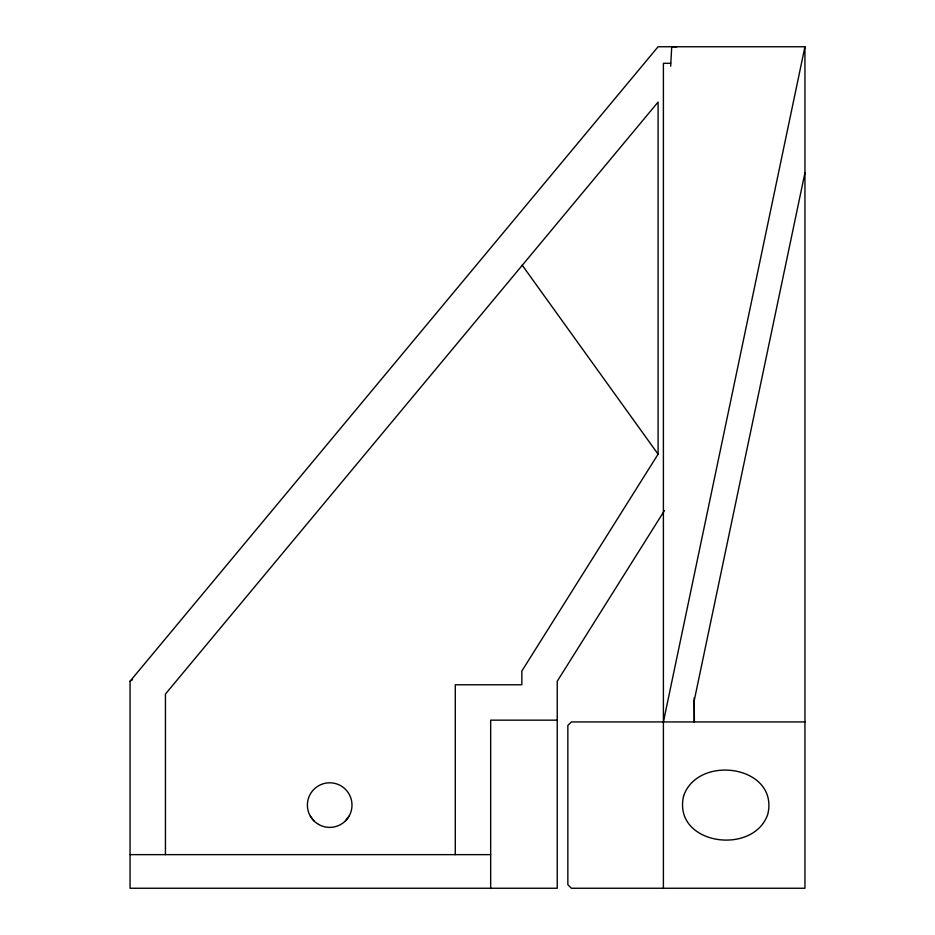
<?xml version="1.0" encoding="UTF-8"?>
<svg xmlns="http://www.w3.org/2000/svg" width="935" height="935" viewBox="0 0 935 935"><rect width="100%" height="100%" fill="white"/><g stroke="black" fill="none" stroke-linecap="round" stroke-linejoin="round"><path stroke-width="1.4" d="M670.664 66.233L671.727 46.773L676.835 46.797M663.394 721.937L804.942 46.75L658.088 46.75L130.059 681.241L130.059 888.25L557.237 888.25L557.237 681.241L664.469 510.533M804.942 172.823L694.202 700.701L694.389 721.937M165.448 854.637L165.448 694.039L658.088 102.067L658.088 454.188L521.847 671.038L521.847 684.771L455.275 684.771L455.275 854.637M345.459 820.86L349 816.243M130.059 681.241L132.548 679.722M670.664 63.323L663.394 63.323L663.394 888.25M557.237 720.16L490.665 720.16L490.665 888.25M804.942 721.937L571.39 721.937L567.849 725.466L567.849 884.709L571.39 888.25L804.942 888.25L804.942 46.75M130.059 854.637L490.665 854.637M310.385 816.243L313.926 820.86M522.268 265.271L658.088 454.188M694.202 697.779L694.202 721.937M683.614 795.93C672.277 844.55 753.271 856.483 767.81 814.245C779.135 765.636 698.153 753.692 683.614 795.93M318.543 824.401A22.288 22.288 0 0 0 351.992 805.093A22.288 22.288 0 0 0 318.543 785.786A22.288 22.288 0 0 0 318.543 824.401"/></g></svg>
